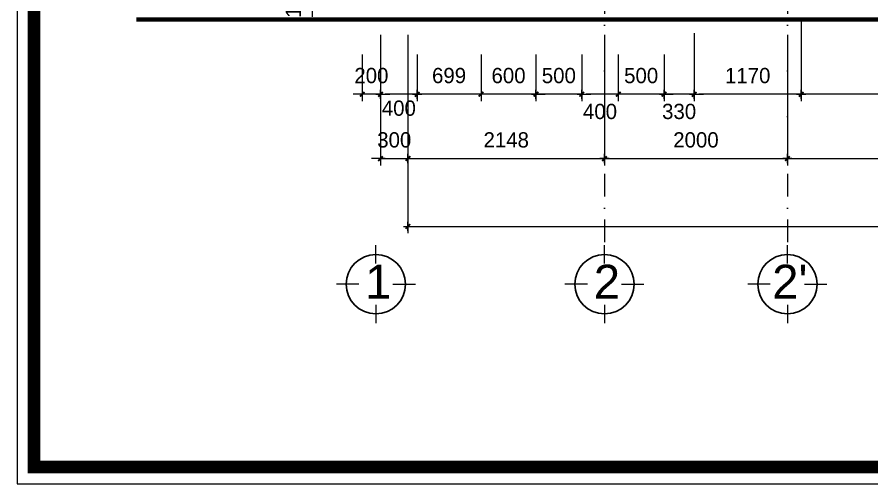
# Model space of a CAD drawing. Header units: millimetres. Extents: x 615730 to 2792744, y 139412 to 597571.
# Drawn here: x 769887 to 779233, y 284936 to 290043 of the extents above; entities that cross this region are included whole.
import ezdxf
from ezdxf.enums import TextEntityAlignment as Align

# ---------------------------------------------------------------- set-up
doc = ezdxf.new("R2010")
doc.units = ezdxf.units.MM
doc.header["$MEASUREMENT"] = 0
doc.header["$PDMODE"] = 34
doc.linetypes.add('DASHDOT', pattern=[1, 0.5, -0.25, 0, -0.25])
doc.layers.get('0').update_dxf_attribs({"lineweight": 5})
for name, color, linetype, lineweight in [('0.1(9)', 9, 'Continuous', 13), ('KT', 148, 'Continuous', 18), ('thay', 7, 'Continuous', 15), ('TIM TRUC', 149, 'DASHDOT', 9)]:
    doc.layers.add(name, color=color, linetype=linetype, lineweight=lineweight)
for name, color, linetype in [('H', 252, 'Continuous'), ('noi that', 29, 'Continuous'), ('TEXT', 2, 'Continuous')]:
    doc.layers.add(name, color=color, linetype=linetype)
doc.styles.add('H280', font='', dxfattribs={"height": 200})
doc.styles.add('KT OZON', font='', dxfattribs={"height": 200})
doc.styles.add('VNI-AVO', font='vni-roms.shx')
doc.styles.get('H280').set_extended_font_data('VNI-Avo')
doc.styles.get('KT OZON').set_extended_font_data('VNI-Helve')
doc.dimstyles.new('1-50b', dxfattribs={"dimtxt": 167, "dimasz": 50, "dimexe": 75, "dimexo": 150, "dimgap": 120, "dimtad": 1, "dimdec": 0, "dimzin": 12, "dimtxsty": 'VNI-AVO', "dimblk": ']', "dimcen": 0, "dimdle": 50, "dimclrd": 252, "dimclre": 252, "dimclrt": 2, "dimadec": 0, "dimazin": 0, "dimtfac": 1, "dimtdec": 0, "dimtix": 1, "dimtmove": 2, "dimatfit": 0, "dimldrblk": 'OPEN90', "dimfxl": 1, "dimlwd": -1, "dimlwe": -1, "dimarcsym": 0})

# ---------------------------------------------------------------- blocks, each defined once
blk = doc.blocks.new('TRUC 1')
at = {"ltscale": 50}
blk.add_circle((0, -9525), 8572, dxfattribs=at)
at = {"layer": '0.1(9)', "ltscale": 50}
for p, q in [((0, -3572), (0, 1782)), ((-4942, -9525), (-11427, -9525)), ((4942, -9525), (11427, -9525)), ((0, -15478), (0, -20832))]:
    blk.add_line(p, q, dxfattribs=at)
at = {"layer": 'TEXT', "ltscale": 50, "style": 'H280'}
blk.add_attdef('1', text='', height=10478, dxfattribs=at).set_placement((-214, -4892), align=Align.CENTER)
blk = doc.blocks.new(']')
for p, q in [((1, 0), (-1, 0)), ((0, 1), (0, -1))]:
    blk.add_line(p, q)
at = {"color": 9, "const_width": 0.4}
blk.add_lwpolyline([(-0.51, -0.51), (0.51, 0.51)], dxfattribs=at)
blk = doc.blocks.new('*D514')
at = {"layer": 'DEFPOINTS', "color": 0, "ltscale": 10, "transparency": 16777216}
for p in [(774161.1, 290000.4, -13.1), (776309.5, 290000.4), (776309.5, 288495.4)]:
    blk.add_point(p, dxfattribs=at)
at = {"layer": 'KT', "color": 252, "ltscale": 10, "transparency": 16777216}
for p, q in [((774161.1, 289850.4), (774161.1, 288420.4)), ((776309.5, 289850.4), (776309.5, 288420.4)), ((774211.1, 288495.4), (776259.5, 288495.4))]:
    blk.add_line(p, q, dxfattribs=at)
at = {"layer": 'KT', "color": 252, "ltscale": 10, "transparency": 16777216, "xscale": 50, "yscale": 50, "zscale": 50, "rotation": 180}
blk.add_blockref(']', (774161.1, 288495.4), dxfattribs=at)
at = {"layer": 'KT', "color": 252, "ltscale": 10, "transparency": 16777216, "xscale": 50, "yscale": 50, "zscale": 50}
blk.add_blockref(']', (776309.5, 288495.4), dxfattribs=at)
at = {"layer": 'KT', "color": 2, "ltscale": 10, "transparency": 16777216, "insert": (775235.3, 288698.9), "char_height": 167, "attachment_point": 5, "style": 'VNI-AVO'}
blk.add_mtext('2148', dxfattribs=at)
blk = doc.blocks.new('_Open90')
at = {"color": 0, "linetype": 'ByBlock', "lineweight": -2}
for p, q in [((0, 0), (-1, 0)), ((-0.5, 0.5), (0, 0)), ((0, 0), (-0.5, -0.5))]:
    blk.add_line(p, q, dxfattribs=at)
blk = doc.blocks.new('*D515')
at = {"layer": 'DEFPOINTS', "color": 0, "ltscale": 10, "transparency": 16777216}
for p in [(776309.5, 290000.4), (778309.5, 290000.4), (778309.5, 288495.4)]:
    blk.add_point(p, dxfattribs=at)
at = {"layer": 'KT', "color": 252, "ltscale": 10, "transparency": 16777216}
for p, q in [((776309.5, 289850.4), (776309.5, 288420.4)), ((778309.5, 289850.4), (778309.5, 288420.4)), ((776359.5, 288495.4), (778259.5, 288495.4))]:
    blk.add_line(p, q, dxfattribs=at)
at = {"layer": 'KT', "color": 252, "ltscale": 10, "transparency": 16777216, "xscale": 50, "yscale": 50, "zscale": 50, "rotation": 180}
blk.add_blockref(']', (776309.5, 288495.4), dxfattribs=at)
at = {"layer": 'KT', "color": 252, "ltscale": 10, "transparency": 16777216, "xscale": 50, "yscale": 50, "zscale": 50}
blk.add_blockref(']', (778309.5, 288495.4), dxfattribs=at)
at = {"layer": 'KT', "color": 2, "ltscale": 10, "transparency": 16777216, "insert": (777309.5, 288698.9), "char_height": 167, "attachment_point": 5, "style": 'VNI-AVO'}
blk.add_mtext('2000', dxfattribs=at)
blk = doc.blocks.new('*D516')
at = {"layer": 'DEFPOINTS', "color": 0, "ltscale": 10, "transparency": 16777216}
for p in [(778309.5, 290000.4), (782409, 290000.4), (782409, 288495.4)]:
    blk.add_point(p, dxfattribs=at)
at = {"layer": 'KT', "color": 252, "ltscale": 10, "transparency": 16777216}
for p, q in [((778309.5, 289850.4), (778309.5, 288420.4)), ((782409, 289850.4), (782409, 288420.4)), ((778359.5, 288495.4), (782359, 288495.4))]:
    blk.add_line(p, q, dxfattribs=at)
at = {"layer": 'KT', "color": 252, "ltscale": 10, "transparency": 16777216, "xscale": 50, "yscale": 50, "zscale": 50, "rotation": 180}
blk.add_blockref(']', (778309.5, 288495.4), dxfattribs=at)
at = {"layer": 'KT', "color": 252, "ltscale": 10, "transparency": 16777216, "xscale": 50, "yscale": 50, "zscale": 50}
blk.add_blockref(']', (782409, 288495.4), dxfattribs=at)
at = {"layer": 'KT', "color": 2, "ltscale": 10, "transparency": 16777216, "insert": (780359.3, 288698.9), "char_height": 167, "attachment_point": 5, "style": 'VNI-AVO'}
blk.add_mtext('4099', dxfattribs=at)
blk = doc.blocks.new('*D520')
at = {"layer": 'DEFPOINTS', "color": 0, "ltscale": 10, "transparency": 16777216}
for p in [(773861.1, 290000.4), (774161.1, 290000.4), (774161.1, 288495.4)]:
    blk.add_point(p, dxfattribs=at)
at = {"layer": 'KT', "color": 252, "ltscale": 10, "transparency": 16777216}
for p, q in [((773861.1, 289850.4), (773861.1, 288420.4)), ((774161.1, 289850.4), (774161.1, 288420.4)), ((773811.1, 288495.4), (773761.1, 288495.4)), ((773861.1, 288495.4), (774161.1, 288495.4)), ((774211.1, 288495.4), (774261.1, 288495.4))]:
    blk.add_line(p, q, dxfattribs=at)
at = {"layer": 'KT', "color": 252, "ltscale": 10, "transparency": 16777216, "xscale": 50, "yscale": 50, "zscale": 50}
blk.add_blockref(']', (773861.1, 288495.4), dxfattribs=at)
at = {"layer": 'KT', "color": 252, "ltscale": 10, "transparency": 16777216, "xscale": 50, "yscale": 50, "zscale": 50, "rotation": 180}
blk.add_blockref(']', (774161.1, 288495.4), dxfattribs=at)
at = {"layer": 'KT', "color": 2, "ltscale": 10, "transparency": 16777216, "insert": (774011.1, 288698.9), "char_height": 167, "attachment_point": 5, "style": 'VNI-AVO'}
blk.add_mtext('300', dxfattribs=at)
blk = doc.blocks.new('*D521')
at = {"layer": 'DEFPOINTS', "color": 0, "ltscale": 10, "transparency": 16777216}
for p in [(774161.1, 290000.4, -13.1), (794409.3, 290000.4), (794409.3, 287753.8)]:
    blk.add_point(p, dxfattribs=at)
at = {"layer": 'KT', "color": 252, "ltscale": 10, "transparency": 16777216}
for p, q in [((774161.1, 289850.4), (774161.1, 287678.8)), ((794409.3, 289850.4), (794409.3, 287678.8)), ((774211.1, 287753.8), (794359.3, 287753.8))]:
    blk.add_line(p, q, dxfattribs=at)
at = {"layer": 'KT', "color": 252, "ltscale": 10, "transparency": 16777216, "xscale": 50, "yscale": 50, "zscale": 50, "rotation": 180}
blk.add_blockref(']', (774161.1, 287753.8), dxfattribs=at)
at = {"layer": 'KT', "color": 252, "ltscale": 10, "transparency": 16777216, "xscale": 50, "yscale": 50, "zscale": 50}
blk.add_blockref(']', (794409.3, 287753.8), dxfattribs=at)
at = {"layer": 'KT', "color": 2, "ltscale": 10, "transparency": 16777216, "insert": (784285.2, 287957.3), "char_height": 167, "attachment_point": 5, "style": 'VNI-AVO'}
blk.add_mtext('20248', dxfattribs=at)
blk = doc.blocks.new('*D536')
at = {"layer": 'DEFPOINTS', "color": 0, "ltscale": 10, "transparency": 16777216}
for p in [(773113, 290295), (773477.2, 290295), (773477.2, 290145)]:
    blk.add_point(p, dxfattribs=at)
at = {"layer": 'KT', "color": 252, "ltscale": 10, "transparency": 16777216}
for p, q in [((773113, 290345), (773113, 290395)), ((773327.2, 290295), (773038, 290295)), ((773113, 290145), (773113, 290295)), ((773327.2, 290145), (773038, 290145)), ((773113, 290095), (773113, 290045))]:
    blk.add_line(p, q, dxfattribs=at)
at = {"layer": 'KT', "color": 252, "ltscale": 10, "transparency": 16777216, "xscale": 50, "yscale": 50, "zscale": 50}
for p, rotation in [((773113, 290295), 270), ((773113, 290145), 90)]:
    blk.add_blockref(']', p, dxfattribs=dict(at, rotation=rotation))
at = {"layer": 'KT', "color": 2, "ltscale": 10, "transparency": 16777216, "insert": (772909.5, 290220), "char_height": 167, "attachment_point": 5, "rotation": 90, "style": 'VNI-AVO'}
blk.add_mtext('150', dxfattribs=at)
blk = doc.blocks.new('*D575')
at = {"layer": 'DEFPOINTS', "color": 0, "ltscale": 10, "transparency": 16777216}
for p in [(777290.6, 290016.3), (778460.6, 290016.3), (777290.6, 289199)]:
    blk.add_point(p, dxfattribs=at)
at = {"layer": 'KT', "color": 252, "ltscale": 10, "transparency": 16777216}
for p, q in [((777290.6, 289866.3), (777290.6, 289124)), ((778460.6, 289866.3), (778460.6, 289124)), ((778410.6, 289199), (777340.6, 289199))]:
    blk.add_line(p, q, dxfattribs=at)
at = {"layer": 'KT', "color": 252, "ltscale": 10, "transparency": 16777216, "xscale": 50, "yscale": 50, "zscale": 50, "rotation": 180}
blk.add_blockref(']', (777290.6, 289199), dxfattribs=at)
at = {"layer": 'KT', "color": 252, "ltscale": 10, "transparency": 16777216, "xscale": 50, "yscale": 50, "zscale": 50}
blk.add_blockref(']', (778460.6, 289199), dxfattribs=at)
at = {"layer": 'KT', "color": 2, "ltscale": 10, "transparency": 16777216, "insert": (777875.6, 289402.5), "char_height": 167, "attachment_point": 5, "style": 'VNI-AVO'}
blk.add_mtext('1170', dxfattribs=at)
blk = doc.blocks.new('*D576')
at = {"layer": 'DEFPOINTS', "color": 0, "ltscale": 10, "transparency": 16777216}
for p in [(776960.6, 289782.8), (777290.6, 289782.8), (776960.6, 289199)]:
    blk.add_point(p, dxfattribs=at)
at = {"layer": 'KT', "color": 252, "ltscale": 10, "transparency": 16777216}
for p, q in [((776960.6, 289632.8), (776960.6, 289124)), ((777290.6, 289632.8), (777290.6, 289124)), ((776910.6, 289199), (776860.6, 289199)), ((777290.6, 289199), (776960.6, 289199)), ((777340.6, 289199), (777390.6, 289199))]:
    blk.add_line(p, q, dxfattribs=at)
at = {"layer": 'KT', "color": 252, "ltscale": 10, "transparency": 16777216, "xscale": 50, "yscale": 50, "zscale": 50}
blk.add_blockref(']', (776960.6, 289199), dxfattribs=at)
at = {"layer": 'KT', "color": 252, "ltscale": 10, "transparency": 16777216, "xscale": 50, "yscale": 50, "zscale": 50, "rotation": 180}
blk.add_blockref(']', (777290.6, 289199), dxfattribs=at)
at = {"layer": 'KT', "color": 2, "ltscale": 10, "transparency": 16777216, "insert": (777125.6, 289009.9), "char_height": 167, "attachment_point": 5, "style": 'VNI-AVO'}
blk.add_mtext('330', dxfattribs=at)
blk = doc.blocks.new('*D577')
at = {"layer": 'DEFPOINTS', "color": 0, "ltscale": 10, "transparency": 16777216}
for p in [(776460.6, 289782.8), (776960.6, 289782.8), (776460.6, 289199)]:
    blk.add_point(p, dxfattribs=at)
at = {"layer": 'KT', "color": 252, "ltscale": 10, "transparency": 16777216}
for p, q in [((776460.6, 289632.8), (776460.6, 289124)), ((776960.6, 289632.8), (776960.6, 289124)), ((776410.6, 289199), (776360.6, 289199)), ((776960.6, 289199), (776460.6, 289199)), ((777010.6, 289199), (777060.6, 289199))]:
    blk.add_line(p, q, dxfattribs=at)
at = {"layer": 'KT', "color": 252, "ltscale": 10, "transparency": 16777216, "xscale": 50, "yscale": 50, "zscale": 50}
blk.add_blockref(']', (776460.6, 289199), dxfattribs=at)
at = {"layer": 'KT', "color": 252, "ltscale": 10, "transparency": 16777216, "xscale": 50, "yscale": 50, "zscale": 50, "rotation": 180}
blk.add_blockref(']', (776960.6, 289199), dxfattribs=at)
at = {"layer": 'KT', "color": 2, "ltscale": 10, "transparency": 16777216, "insert": (776710.6, 289402.5), "char_height": 167, "attachment_point": 5, "style": 'VNI-AVO'}
blk.add_mtext('500', dxfattribs=at)
blk = doc.blocks.new('*D578')
at = {"layer": 'DEFPOINTS', "color": 0, "ltscale": 10, "transparency": 16777216}
for p in [(776060.6, 289782.8), (776460.6, 289782.8), (776060.6, 289199)]:
    blk.add_point(p, dxfattribs=at)
at = {"layer": 'KT', "color": 252, "ltscale": 10, "transparency": 16777216}
for p, q in [((776060.6, 289632.8), (776060.6, 289124)), ((776460.6, 289632.8), (776460.6, 289124)), ((776410.6, 289199), (776110.6, 289199))]:
    blk.add_line(p, q, dxfattribs=at)
at = {"layer": 'KT', "color": 252, "ltscale": 10, "transparency": 16777216, "xscale": 50, "yscale": 50, "zscale": 50, "rotation": 180}
blk.add_blockref(']', (776060.6, 289199), dxfattribs=at)
at = {"layer": 'KT', "color": 252, "ltscale": 10, "transparency": 16777216, "xscale": 50, "yscale": 50, "zscale": 50}
blk.add_blockref(']', (776460.6, 289199), dxfattribs=at)
at = {"layer": 'KT', "color": 2, "ltscale": 10, "transparency": 16777216, "insert": (776260.6, 289009.7), "char_height": 167, "attachment_point": 5, "style": 'VNI-AVO'}
blk.add_mtext('400', dxfattribs=at)
blk = doc.blocks.new('*D579')
at = {"layer": 'DEFPOINTS', "color": 0, "ltscale": 10, "transparency": 16777216}
for p in [(775560.6, 289782.8), (776060.6, 289782.8), (775560.6, 289199)]:
    blk.add_point(p, dxfattribs=at)
at = {"layer": 'KT', "color": 252, "ltscale": 10, "transparency": 16777216}
for p, q in [((775560.6, 289632.8), (775560.6, 289124)), ((776060.6, 289632.8), (776060.6, 289124)), ((775510.6, 289199), (775460.6, 289199)), ((776060.6, 289199), (775560.6, 289199)), ((776110.6, 289199), (776160.6, 289199))]:
    blk.add_line(p, q, dxfattribs=at)
at = {"layer": 'KT', "color": 252, "ltscale": 10, "transparency": 16777216, "xscale": 50, "yscale": 50, "zscale": 50}
blk.add_blockref(']', (775560.6, 289199), dxfattribs=at)
at = {"layer": 'KT', "color": 252, "ltscale": 10, "transparency": 16777216, "xscale": 50, "yscale": 50, "zscale": 50, "rotation": 180}
blk.add_blockref(']', (776060.6, 289199), dxfattribs=at)
at = {"layer": 'KT', "color": 2, "ltscale": 10, "transparency": 16777216, "insert": (775810.6, 289402.5), "char_height": 167, "attachment_point": 5, "style": 'VNI-AVO'}
blk.add_mtext('500', dxfattribs=at)
blk = doc.blocks.new('*D580')
at = {"layer": 'DEFPOINTS', "color": 0, "ltscale": 10, "transparency": 16777216}
for p in [(774960.6, 289782.8), (775560.6, 289782.8), (774960.6, 289199)]:
    blk.add_point(p, dxfattribs=at)
at = {"layer": 'KT', "color": 252, "ltscale": 10, "transparency": 16777216}
for p, q in [((774960.6, 289632.8), (774960.6, 289124)), ((775560.6, 289632.8), (775560.6, 289124)), ((774910.6, 289199), (774860.6, 289199)), ((775560.6, 289199), (774960.6, 289199)), ((775610.6, 289199), (775660.6, 289199))]:
    blk.add_line(p, q, dxfattribs=at)
at = {"layer": 'KT', "color": 252, "ltscale": 10, "transparency": 16777216, "xscale": 50, "yscale": 50, "zscale": 50}
blk.add_blockref(']', (774960.6, 289199), dxfattribs=at)
at = {"layer": 'KT', "color": 252, "ltscale": 10, "transparency": 16777216, "xscale": 50, "yscale": 50, "zscale": 50, "rotation": 180}
blk.add_blockref(']', (775560.6, 289199), dxfattribs=at)
at = {"layer": 'KT', "color": 2, "ltscale": 10, "transparency": 16777216, "insert": (775260.6, 289402.5), "char_height": 167, "attachment_point": 5, "style": 'VNI-AVO'}
blk.add_mtext('600', dxfattribs=at)
blk = doc.blocks.new('*D581')
at = {"layer": 'DEFPOINTS', "color": 0, "ltscale": 10, "transparency": 16777216}
for p in [(774261.1, 289782.8, -13.1), (774959.6, 289782.8), (774261.1, 289199)]:
    blk.add_point(p, dxfattribs=at)
at = {"layer": 'KT', "color": 252, "ltscale": 10, "transparency": 16777216}
for p, q in [((774261.1, 289632.8), (774261.1, 289124)), ((774959.6, 289632.8), (774959.6, 289124)), ((774909.6, 289199), (774311.1, 289199))]:
    blk.add_line(p, q, dxfattribs=at)
at = {"layer": 'KT', "color": 252, "ltscale": 10, "transparency": 16777216, "xscale": 50, "yscale": 50, "zscale": 50, "rotation": 180}
blk.add_blockref(']', (774261.1, 289199), dxfattribs=at)
at = {"layer": 'KT', "color": 252, "ltscale": 10, "transparency": 16777216, "xscale": 50, "yscale": 50, "zscale": 50}
blk.add_blockref(']', (774959.6, 289199), dxfattribs=at)
at = {"layer": 'KT', "color": 2, "ltscale": 10, "transparency": 16777216, "insert": (774610.4, 289402.5), "char_height": 167, "attachment_point": 5, "style": 'VNI-AVO'}
blk.add_mtext('699', dxfattribs=at)
blk = doc.blocks.new('*D582')
at = {"layer": 'DEFPOINTS', "color": 0, "ltscale": 10, "transparency": 16777216}
for p in [(773861.1, 289782.8), (774261.1, 289782.8), (773861.1, 289199)]:
    blk.add_point(p, dxfattribs=at)
at = {"layer": 'KT', "color": 252, "ltscale": 10, "transparency": 16777216}
for p, q in [((773861.1, 289632.8), (773861.1, 289124)), ((774261.1, 289632.8), (774261.1, 289124)), ((774211.1, 289199), (773911.1, 289199))]:
    blk.add_line(p, q, dxfattribs=at)
at = {"layer": 'KT', "color": 252, "ltscale": 10, "transparency": 16777216, "xscale": 50, "yscale": 50, "zscale": 50, "rotation": 180}
blk.add_blockref(']', (773861.1, 289199), dxfattribs=at)
at = {"layer": 'KT', "color": 252, "ltscale": 10, "transparency": 16777216, "xscale": 50, "yscale": 50, "zscale": 50}
blk.add_blockref(']', (774261.1, 289199), dxfattribs=at)
at = {"layer": 'KT', "color": 2, "ltscale": 10, "transparency": 16777216, "insert": (774061.1, 289045.7), "char_height": 167, "attachment_point": 5, "style": 'VNI-AVO'}
blk.add_mtext('400', dxfattribs=at)
blk = doc.blocks.new('*D583')
at = {"layer": 'DEFPOINTS', "color": 0, "ltscale": 10, "transparency": 16777216}
for p in [(773661.1, 289782.8), (773861.1, 289782.8), (773661.1, 289199)]:
    blk.add_point(p, dxfattribs=at)
at = {"layer": 'KT', "color": 252, "ltscale": 10, "transparency": 16777216}
for p, q in [((773661.1, 289632.8), (773661.1, 289124)), ((773861.1, 289632.8), (773861.1, 289124)), ((773611.1, 289199), (773561.1, 289199)), ((773861.1, 289199), (773661.1, 289199)), ((773911.1, 289199), (773961.1, 289199))]:
    blk.add_line(p, q, dxfattribs=at)
at = {"layer": 'KT', "color": 252, "ltscale": 10, "transparency": 16777216, "xscale": 50, "yscale": 50, "zscale": 50}
blk.add_blockref(']', (773661.1, 289199), dxfattribs=at)
at = {"layer": 'KT', "color": 252, "ltscale": 10, "transparency": 16777216, "xscale": 50, "yscale": 50, "zscale": 50, "rotation": 180}
blk.add_blockref(']', (773861.1, 289199), dxfattribs=at)
at = {"layer": 'KT', "color": 2, "ltscale": 10, "transparency": 16777216, "insert": (773761.1, 289402.5), "char_height": 167, "attachment_point": 5, "style": 'VNI-AVO'}
blk.add_mtext('200', dxfattribs=at)

msp = doc.modelspace()

# ---------------------------------------------------------------- linework, layer by layer
at = {"layer": 'H', "const_width": 138.2, "elevation": 13.1}
msp.add_lwpolyline([(770071.7, 285120.6), (797074.6, 285120.6), (797074.6, 304105.6), (770071.7, 304105.6)], close=True, dxfattribs=at)
at = {"layer": 'KT', "color": 252, "ltscale": 10}
for p, q in [((778460.6, 290016.3, 13.1), (778460.6, 289124, 13.1)), ((785311.1, 289199, 13.1), (778510.6, 289199, 13.1))]:
    msp.add_line(p, q, dxfattribs=at)
at = {"layer": 'thay', "linetype": 'Continuous', "elevation": 13.1}
msp.add_lwpolyline([(769887.4, 284936.3), (797258.9, 284936.3), (797258.9, 304289.9), (769887.4, 304289.9)], close=True, dxfattribs=at)
at = {"layer": 'thay', "ltscale": 10, "const_width": 50, "elevation": 13.1}
msp.add_lwpolyline([(795809.1, 290016.3), (771190.1, 290016.3)], dxfattribs=at)
at = {"layer": 'TIM TRUC', "ltscale": 500}
for p, q in [((776309.5, 299831.5, 13.1), (776309.5, 287548.1, 13.1)), ((778309.5, 299831.5, 13.1), (778309.5, 287548.1, 13.1))]:
    msp.add_line(p, q, dxfattribs=at)

# ---------------------------------------------------------------- block references
at = {"layer": 'KT', "color": 252, "ltscale": 10, "xscale": 50, "yscale": 50, "zscale": 50, "rotation": 180}
msp.add_blockref(']', (778460.6, 289199, 13.1), dxfattribs=at)
at = {"layer": 'noi that', "lineweight": -2, "ltscale": 10}
ref = msp.add_blockref('TRUC 1', (773810, 286761, 13.1), dxfattribs=dict(at, xscale=0.03778148023411632, yscale=0.03778148023411632, zscale=0.03778148023411632, rotation=180))
ref.add_attrib('1', '1', dxfattribs={"layer": 'TEXT', "color": 3, "ltscale": 50, "height": 370.2, "style": 'KT OZON'}).set_placement((773836.7, 286964, 13.1), align=Align.CENTER)
ref = msp.add_blockref('TRUC 1', (776309.5, 286761, 13.1), dxfattribs=dict(at, xscale=0.03778148023411632, yscale=0.03778148023411632, zscale=0.03778148023411632, rotation=180))
ref.add_attrib('1', '2', dxfattribs={"layer": 'TEXT', "color": 3, "ltscale": 50, "height": 370.2, "style": 'KT OZON'}).set_placement((776336.2, 286964, 13.1), align=Align.CENTER)
ref = msp.add_blockref('TRUC 1', (778309.5, 286761, 13.1), dxfattribs=dict(at, xscale=0.03778148023411632, yscale=0.03778148023411632, zscale=0.03778148023411632, rotation=180))
ref.add_attrib('1', "2'", dxfattribs={"layer": 'TEXT', "color": 3, "ltscale": 50, "height": 370.15, "style": 'KT OZON'}).set_placement((778336.2, 286964, 13.1), align=Align.CENTER)

# ---------------------------------------------------------------- dimensions: what is measured, and where the dimension line sits
at = {"layer": 'KT', "ltscale": 10}
dim = msp.add_linear_dim(base=(773113, 290295), p1=(773477.2, 290145), p2=(773477.2, 290295), angle=90, dimstyle='1-50b', dxfattribs=at)
dim.commit()
dim.dimension.update_dxf_attribs({"geometry": '*D536', "text_midpoint": (772909.5, 290220)})
for base, p1, p2, picture, middle in [((777290.6, 289199, 13.1), (778460.6, 290016.3, 13.1), (777290.6, 290016.3, 13.1), '*D575', (777875.6, 289402.5, 13.1)), ((774161.1, 288495.4), (773861.1, 290000.4), (774161.1, 290000.4), '*D520', (774011.1, 288698.9)), ((776309.5, 288495.4, 13.1), (774161.1, 290000.4), (776309.5, 290000.4, 13.1), '*D514', (775235.3, 288698.9, 13.1)), ((794409.3, 287753.8, 13.1), (774161.1, 290000.4), (794409.3, 290000.4, 13.1), '*D521', (784285.2, 287957.3, 13.1)), ((778309.5, 288495.4, 13.1), (776309.5, 290000.4, 13.1), (778309.5, 290000.4, 13.1), '*D515', (777309.5, 288698.9, 13.1)), ((782408.992, 288495.3906, 13.1488), (778309.532, 290000.4072, 13.1488), (782408.992, 290000.4072, 13.1488), '*D516', (780359.262, 288698.8906, 13.1488)), ((773661.1, 289199), (773861.1, 289782.8), (773661.1, 289782.8), '*D583', (773761.1, 289402.5)), ((774261.1049, 289198.9519, 13.1488), (774959.635, 289782.7567, 13.1488), (774261.1049, 289782.7567), '*D581', (774610.37, 289402.4519, 13.1488)), ((774960.6, 289199, 13.1), (775560.6, 289782.8, 13.1), (774960.6, 289782.8, 13.1), '*D580', (775260.6, 289402.5, 13.1)), ((775560.6, 289199, 13.1), (776060.6, 289782.8, 13.1), (775560.6, 289782.8, 13.1), '*D579', (775810.6, 289402.5, 13.1)), ((776460.6, 289199, 13.1), (776960.6, 289782.8, 13.1), (776460.6, 289782.8, 13.1), '*D577', (776710.6, 289402.5, 13.1))]:
    dim = msp.add_linear_dim(base=base, p1=p1, p2=p2, dimstyle='1-50b', dxfattribs=at)
    dim.commit()
    dim.dimension.update_dxf_attribs({"geometry": picture, "text_midpoint": middle})
for base, p1, p2, picture, middle in [((773861.1, 289199), (774261.1, 289782.8), (773861.1, 289782.8), '*D582', (774061.1, 289045.7)), ((776060.6, 289199, 13.1), (776460.6, 289782.8, 13.1), (776060.6, 289782.8, 13.1), '*D578', (776260.6, 289009.7, 13.1)), ((776960.6, 289199, 13.1), (777290.6, 289782.8, 13.1), (776960.6, 289782.8, 13.1), '*D576', (777125.6, 289009.9, 13.1))]:
    dim = msp.add_linear_dim(base=base, p1=p1, p2=p2, dimstyle='1-50b', dxfattribs=at)
    dim.commit()
    dim.dimension.update_dxf_attribs({"geometry": picture, "text_midpoint": middle, "dimtype": 160})

doc.saveas('drawing.dxf')
